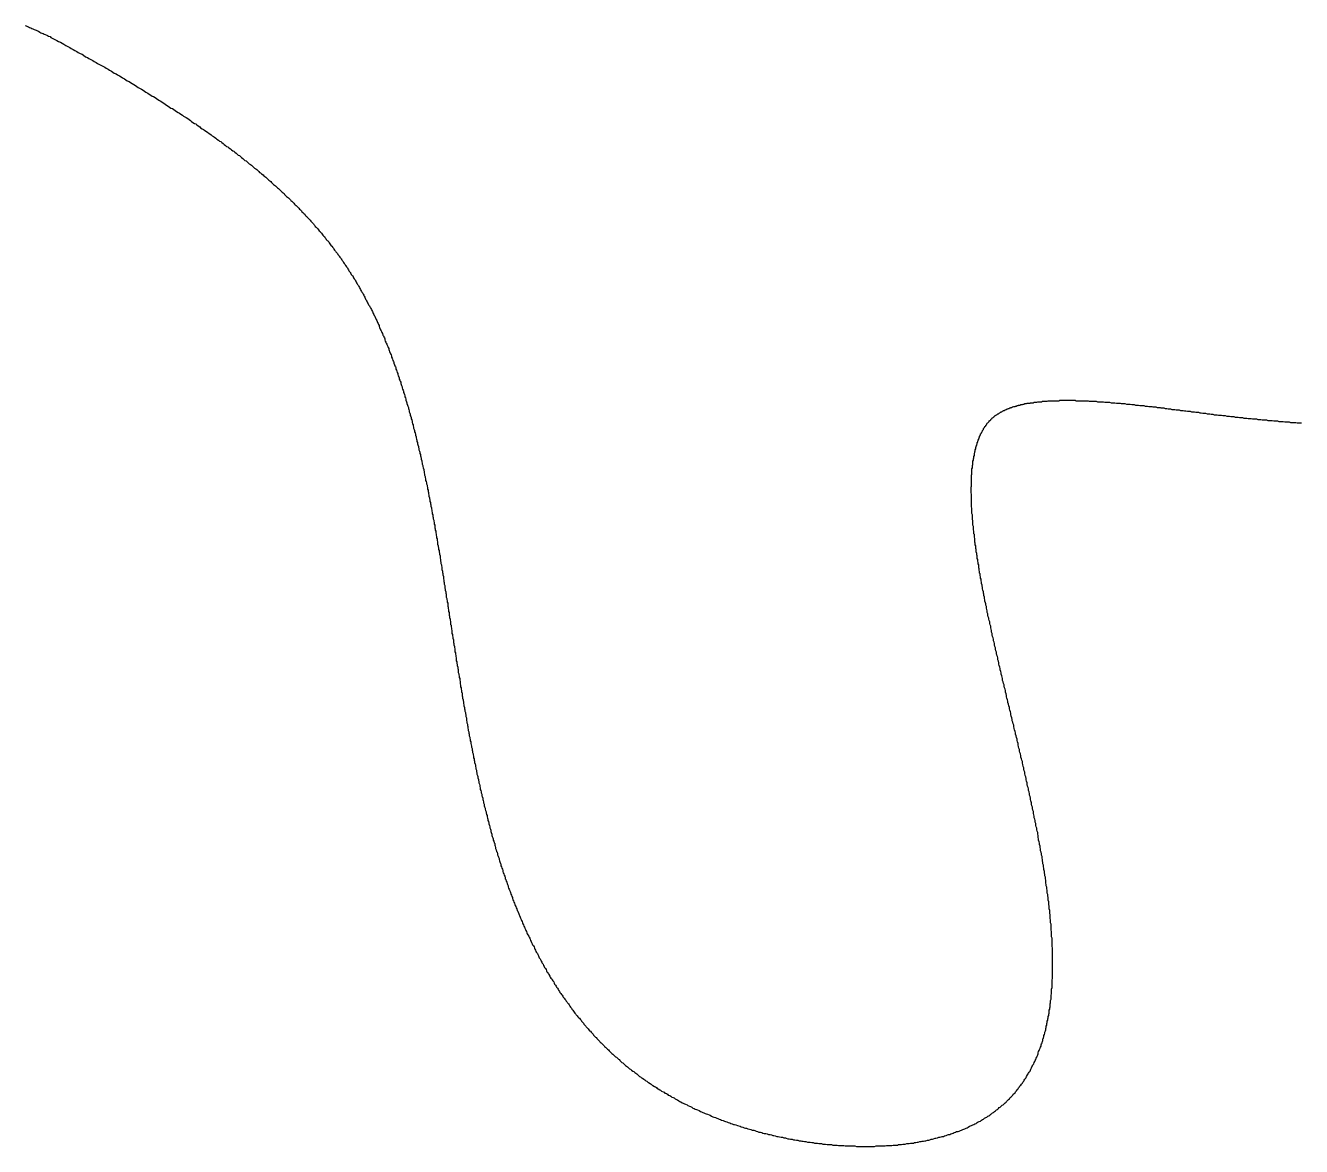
# Model space of a CAD drawing. Header units: millimetres. Extents: x 35 to 605, y 64 to 964.
# Drawn here: x 305.62 to 332.22, y 761.38 to 784.74 of the extents above; entities that cross this region are included whole.
import ezdxf

# ---------------------------------------------------------------- set-up
doc = ezdxf.new("R2010")
doc.units = ezdxf.units.MM
doc.layers.add('DRAW', color=7, linetype='Continuous')

msp = doc.modelspace()

# ---------------------------------------------------------------- linework, layer by layer
at = {"layer": 'DRAW'}
msp.add_polyline3d([(305.607, 784.738, 0), (305.627, 784.728, 0), (305.657, 784.718, 0), (305.677, 784.708, 0), (305.697, 784.698, 0), (305.727, 784.688, 0), (305.747, 784.678, 0), (305.767, 784.668, 0), (305.797, 784.658, 0), (305.817, 784.648, 0), (305.837, 784.638, 0), (305.867, 784.628, 0), (305.887, 784.618, 0), (305.917, 784.598, 0), (305.937, 784.588, 0), (305.957, 784.578, 0), (305.987, 784.568, 0), (306.007, 784.558, 0), (306.027, 784.548, 0), (306.057, 784.538, 0), (306.077, 784.528, 0), (306.097, 784.518, 0), (306.127, 784.508, 0), (306.147, 784.488, 0), (306.187, 784.468, 0), (306.227, 784.448, 0), (306.267, 784.428, 0), (306.307, 784.408, 0), (306.347, 784.388, 0), (306.377, 784.368, 0), (306.417, 784.348, 0), (306.457, 784.318, 0), (306.497, 784.298, 0), (306.537, 784.278, 0), (306.567, 784.258, 0), (306.607, 784.238, 0), (306.647, 784.218, 0), (306.687, 784.198, 0), (306.717, 784.178, 0), (306.757, 784.158, 0), (306.797, 784.138, 0), (306.827, 784.118, 0), (306.867, 784.088, 0), (306.907, 784.068, 0), (306.937, 784.048, 0), (306.977, 784.028, 0), (307.017, 784.008, 0), (307.047, 783.988, 0), (307.087, 783.968, 0), (307.117, 783.948, 0), (307.157, 783.928, 0), (307.197, 783.908, 0), (307.227, 783.888, 0), (307.267, 783.868, 0), (307.297, 783.848, 0), (307.337, 783.828, 0), (307.367, 783.808, 0), (307.407, 783.788, 0), (307.437, 783.768, 0), (307.467, 783.748, 0), (307.507, 783.728, 0), (307.537, 783.708, 0), (307.577, 783.688, 0), (307.607, 783.668, 0), (307.637, 783.648, 0), (307.677, 783.628, 0), (307.707, 783.608, 0), (307.737, 783.588, 0), (307.777, 783.568, 0), (307.807, 783.548, 0), (307.837, 783.528, 0), (307.877, 783.508, 0), (307.907, 783.488, 0), (307.937, 783.468, 0), (307.967, 783.448, 0), (308.007, 783.428, 0), (308.037, 783.408, 0), (308.067, 783.388, 0), (308.097, 783.368, 0), (308.127, 783.348, 0), (308.167, 783.328, 0), (308.197, 783.308, 0), (308.227, 783.288, 0), (308.257, 783.268, 0), (308.287, 783.258, 0), (308.317, 783.238, 0), (308.347, 783.218, 0), (308.377, 783.198, 0), (308.407, 783.178, 0), (308.437, 783.158, 0), (308.467, 783.138, 0), (308.497, 783.118, 0), (308.527, 783.098, 0), (308.557, 783.078, 0), (308.587, 783.058, 0), (308.617, 783.038, 0), (308.647, 783.018, 0), (308.677, 783.008, 0), (308.707, 782.988, 0), (308.737, 782.968, 0), (308.767, 782.948, 0), (308.797, 782.928, 0), (308.827, 782.908, 0), (308.857, 782.888, 0), (308.887, 782.868, 0), (308.907, 782.848, 0), (308.937, 782.838, 0), (308.967, 782.818, 0), (308.997, 782.798, 0), (309.027, 782.778, 0), (309.057, 782.758, 0), (309.077, 782.738, 0), (309.107, 782.718, 0), (309.137, 782.698, 0), (309.167, 782.688, 0), (309.187, 782.668, 0), (309.217, 782.648, 0), (309.247, 782.628, 0), (309.267, 782.608, 0), (309.297, 782.588, 0), (309.327, 782.568, 0), (309.347, 782.558, 0), (309.377, 782.538, 0), (309.407, 782.518, 0), (309.427, 782.498, 0), (309.457, 782.478, 0), (309.487, 782.458, 0), (309.507, 782.438, 0), (309.537, 782.428, 0), (309.557, 782.408, 0), (309.587, 782.388, 0), (309.607, 782.368, 0), (309.637, 782.348, 0), (309.657, 782.328, 0), (309.687, 782.318, 0), (309.707, 782.298, 0), (309.737, 782.278, 0), (309.757, 782.258, 0), (309.787, 782.238, 0), (309.807, 782.218, 0), (309.837, 782.208, 0), (309.857, 782.188, 0), (309.887, 782.168, 0), (309.907, 782.148, 0), (309.937, 782.128, 0), (309.957, 782.118, 0), (309.977, 782.098, 0), (310.007, 782.078, 0), (310.027, 782.058, 0), (310.047, 782.038, 0), (310.077, 782.028, 0), (310.097, 782.008, 0), (310.117, 781.988, 0), (310.147, 781.968, 0), (310.167, 781.948, 0), (310.187, 781.928, 0), (310.217, 781.918, 0), (310.237, 781.898, 0), (310.257, 781.878, 0), (310.277, 781.858, 0), (310.307, 781.838, 0), (310.327, 781.828, 0), (310.347, 781.808, 0), (310.367, 781.788, 0), (310.387, 781.768, 0), (310.417, 781.748, 0), (310.437, 781.738, 0), (310.457, 781.718, 0), (310.477, 781.698, 0), (310.497, 781.678, 0), (310.517, 781.668, 0), (310.537, 781.648, 0), (310.567, 781.628, 0), (310.587, 781.608, 0), (310.607, 781.588, 0), (310.627, 781.578, 0), (310.647, 781.558, 0), (310.667, 781.538, 0), (310.687, 781.518, 0), (310.707, 781.498, 0), (310.727, 781.488, 0), (310.747, 781.468, 0), (310.767, 781.448, 0), (310.787, 781.428, 0), (310.807, 781.408, 0), (310.827, 781.398, 0), (310.847, 781.378, 0), (310.867, 781.358, 0), (310.887, 781.338, 0), (310.907, 781.328, 0), (310.927, 781.308, 0), (310.947, 781.288, 0), (310.967, 781.268, 0), (310.987, 781.248, 0), (311.007, 781.238, 0), (311.017, 781.218, 0), (311.037, 781.198, 0), (311.057, 781.178, 0), (311.077, 781.158, 0), (311.097, 781.148, 0), (311.117, 781.128, 0), (311.137, 781.108, 0), (311.147, 781.088, 0), (311.167, 781.078, 0), (311.187, 781.058, 0), (311.207, 781.038, 0), (311.227, 781.018, 0), (311.237, 780.998, 0), (311.257, 780.988, 0), (311.277, 780.968, 0), (311.297, 780.948, 0), (311.317, 780.928, 0), (311.327, 780.908, 0), (311.347, 780.898, 0), (311.367, 780.878, 0), (311.377, 780.858, 0), (311.397, 780.838, 0), (311.417, 780.818, 0), (311.437, 780.808, 0), (311.447, 780.788, 0), (311.467, 780.768, 0), (311.487, 780.748, 0), (311.497, 780.738, 0), (311.517, 780.718, 0), (311.537, 780.698, 0), (311.547, 780.678, 0), (311.567, 780.658, 0), (311.577, 780.648, 0), (311.597, 780.628, 0), (311.617, 780.608, 0), (311.627, 780.588, 0), (311.647, 780.568, 0), (311.657, 780.548, 0), (311.677, 780.538, 0), (311.697, 780.518, 0), (311.707, 780.498, 0), (311.727, 780.478, 0), (311.737, 780.458, 0), (311.757, 780.448, 0), (311.767, 780.428, 0), (311.787, 780.408, 0), (311.797, 780.388, 0), (311.817, 780.368, 0), (311.827, 780.358, 0), (311.847, 780.338, 0), (311.857, 780.318, 0), (311.877, 780.298, 0), (311.887, 780.278, 0), (311.907, 780.258, 0), (311.917, 780.248, 0), (311.937, 780.228, 0), (311.947, 780.208, 0), (311.957, 780.188, 0), (311.977, 780.168, 0), (311.987, 780.148, 0), (312.007, 780.138, 0), (312.017, 780.118, 0), (312.037, 780.098, 0), (312.047, 780.078, 0), (312.057, 780.058, 0), (312.077, 780.038, 0), (312.087, 780.018, 0), (312.097, 780.008, 0), (312.117, 779.988, 0), (312.127, 779.968, 0), (312.147, 779.948, 0), (312.157, 779.928, 0), (312.167, 779.908, 0), (312.187, 779.888, 0), (312.197, 779.878, 0), (312.207, 779.858, 0), (312.217, 779.838, 0), (312.237, 779.818, 0), (312.247, 779.798, 0), (312.257, 779.778, 0), (312.277, 779.758, 0), (312.287, 779.738, 0), (312.297, 779.728, 0), (312.307, 779.708, 0), (312.327, 779.688, 0), (312.337, 779.668, 0), (312.347, 779.648, 0), (312.357, 779.628, 0), (312.377, 779.608, 0), (312.387, 779.588, 0), (312.397, 779.568, 0), (312.407, 779.548, 0), (312.427, 779.528, 0), (312.437, 779.518, 0), (312.447, 779.498, 0), (312.457, 779.478, 0), (312.467, 779.458, 0), (312.487, 779.438, 0), (312.497, 779.418, 0), (312.507, 779.398, 0), (312.517, 779.378, 0), (312.527, 779.358, 0), (312.537, 779.338, 0), (312.557, 779.318, 0), (312.567, 779.298, 0), (312.577, 779.278, 0), (312.587, 779.258, 0), (312.597, 779.238, 0), (312.607, 779.218, 0), (312.617, 779.198, 0), (312.627, 779.178, 0), (312.647, 779.158, 0), (312.657, 779.138, 0), (312.667, 779.118, 0), (312.677, 779.098, 0), (312.687, 779.078, 0), (312.697, 779.058, 0), (312.707, 779.038, 0), (312.717, 779.018, 0), (312.727, 778.998, 0), (312.737, 778.978, 0), (312.747, 778.958, 0), (312.757, 778.938, 0), (312.767, 778.918, 0), (312.787, 778.898, 0), (312.797, 778.878, 0), (312.807, 778.858, 0), (312.817, 778.838, 0), (312.827, 778.818, 0), (312.837, 778.798, 0), (312.847, 778.778, 0), (312.857, 778.758, 0), (312.867, 778.738, 0), (312.877, 778.718, 0), (312.887, 778.698, 0), (312.897, 778.678, 0), (312.907, 778.658, 0), (312.917, 778.628, 0), (312.927, 778.608, 0), (312.937, 778.588, 0), (312.947, 778.568, 0), (312.957, 778.548, 0), (312.967, 778.528, 0), (312.977, 778.508, 0), (312.987, 778.488, 0), (312.987, 778.468, 0), (312.997, 778.438, 0), (313.007, 778.418, 0), (313.017, 778.398, 0), (313.027, 778.378, 0), (313.037, 778.358, 0), (313.047, 778.338, 0), (313.057, 778.318, 0), (313.067, 778.288, 0), (313.077, 778.268, 0), (313.087, 778.248, 0), (313.097, 778.228, 0), (313.107, 778.208, 0), (313.107, 778.188, 0), (313.117, 778.158, 0), (313.127, 778.138, 0), (313.137, 778.118, 0), (313.147, 778.098, 0), (313.157, 778.078, 0), (313.167, 778.048, 0), (313.177, 778.028, 0), (313.187, 778.008, 0), (313.187, 777.988, 0), (313.197, 777.968, 0), (313.207, 777.938, 0), (313.217, 777.918, 0), (313.227, 777.898, 0), (313.237, 777.878, 0), (313.247, 777.848, 0), (313.247, 777.828, 0), (313.257, 777.808, 0), (313.267, 777.788, 0), (313.277, 777.758, 0), (313.287, 777.738, 0), (313.297, 777.718, 0), (313.297, 777.698, 0), (313.307, 777.668, 0), (313.317, 777.648, 0), (313.327, 777.628, 0), (313.337, 777.608, 0), (313.337, 777.578, 0), (313.347, 777.558, 0), (313.357, 777.538, 0), (313.367, 777.508, 0), (313.377, 777.488, 0), (313.377, 777.468, 0), (313.387, 777.438, 0), (313.397, 777.418, 0), (313.407, 777.398, 0), (313.407, 777.368, 0), (313.417, 777.348, 0), (313.427, 777.328, 0), (313.437, 777.308, 0), (313.437, 777.278, 0), (313.447, 777.258, 0), (313.457, 777.238, 0), (313.467, 777.208, 0), (313.467, 777.188, 0), (313.477, 777.158, 0), (313.487, 777.138, 0), (313.497, 777.118, 0), (313.497, 777.088, 0), (313.507, 777.068, 0), (313.517, 777.048, 0), (313.527, 777.018, 0), (313.527, 776.998, 0), (313.537, 776.978, 0), (313.547, 776.948, 0), (313.547, 776.928, 0), (313.557, 776.898, 0), (313.567, 776.878, 0), (313.567, 776.858, 0), (313.577, 776.828, 0), (313.587, 776.808, 0), (313.597, 776.778, 0), (313.597, 776.758, 0), (313.607, 776.738, 0), (313.617, 776.708, 0), (313.617, 776.688, 0), (313.627, 776.658, 0), (313.637, 776.638, 0), (313.637, 776.608, 0), (313.647, 776.588, 0), (313.657, 776.568, 0), (313.657, 776.538, 0), (313.667, 776.518, 0), (313.677, 776.488, 0), (313.677, 776.468, 0), (313.687, 776.438, 0), (313.697, 776.418, 0), (313.697, 776.398, 0), (313.707, 776.368, 0), (313.707, 776.348, 0), (313.717, 776.318, 0), (313.727, 776.298, 0), (313.727, 776.268, 0), (313.737, 776.248, 0), (313.747, 776.218, 0), (313.747, 776.198, 0), (313.757, 776.168, 0), (313.757, 776.148, 0), (313.767, 776.118, 0), (313.777, 776.098, 0), (313.777, 776.068, 0), (313.787, 776.048, 0), (313.787, 776.018, 0), (313.797, 775.998, 0), (313.807, 775.968, 0), (313.807, 775.948, 0), (313.817, 775.918, 0), (313.817, 775.898, 0), (313.827, 775.868, 0), (313.837, 775.848, 0), (313.837, 775.818, 0), (313.847, 775.798, 0), (313.847, 775.768, 0), (313.857, 775.748, 0), (313.867, 775.718, 0), (313.867, 775.698, 0), (313.877, 775.668, 0), (313.877, 775.648, 0), (313.887, 775.618, 0), (313.887, 775.598, 0), (313.897, 775.568, 0), (313.897, 775.548, 0), (313.907, 775.518, 0), (313.917, 775.488, 0), (313.917, 775.468, 0), (313.927, 775.438, 0), (313.927, 775.418, 0), (313.937, 775.388, 0), (313.937, 775.368, 0), (313.947, 775.338, 0), (313.947, 775.318, 0), (313.957, 775.288, 0), (313.957, 775.258, 0), (313.967, 775.238, 0), (313.977, 775.208, 0), (313.977, 775.188, 0), (313.987, 775.158, 0), (313.987, 775.138, 0), (313.997, 775.108, 0), (313.997, 775.078, 0), (314.007, 775.058, 0), (314.007, 775.028, 0), (314.017, 775.008, 0), (314.017, 774.978, 0), (314.027, 774.948, 0), (314.027, 774.928, 0), (314.037, 774.898, 0), (314.037, 774.878, 0), (314.047, 774.848, 0), (314.047, 774.818, 0), (314.057, 774.798, 0), (314.057, 774.768, 0), (314.067, 774.748, 0), (314.067, 774.718, 0), (314.077, 774.688, 0), (314.077, 774.668, 0), (314.087, 774.638, 0), (314.087, 774.618, 0), (314.097, 774.588, 0), (314.097, 774.558, 0), (314.107, 774.538, 0), (314.107, 774.508, 0), (314.117, 774.488, 0), (314.117, 774.458, 0), (314.127, 774.428, 0), (314.127, 774.408, 0), (314.137, 774.378, 0), (314.137, 774.348, 0), (314.147, 774.328, 0), (314.147, 774.298, 0), (314.147, 774.268, 0), (314.157, 774.248, 0), (314.157, 774.218, 0), (314.167, 774.198, 0), (314.167, 774.168, 0), (314.177, 774.138, 0), (314.177, 774.118, 0), (314.187, 774.088, 0), (314.187, 774.058, 0), (314.197, 774.038, 0), (314.197, 774.008, 0), (314.207, 773.978, 0), (314.207, 773.958, 0), (314.207, 773.928, 0), (314.217, 773.898, 0), (314.217, 773.878, 0), (314.227, 773.848, 0), (314.227, 773.818, 0), (314.237, 773.798, 0), (314.237, 773.768, 0), (314.247, 773.738, 0), (314.247, 773.718, 0), (314.257, 773.688, 0), (314.257, 773.658, 0), (314.257, 773.638, 0), (314.267, 773.608, 0), (314.267, 773.578, 0), (314.277, 773.558, 0), (314.277, 773.528, 0), (314.287, 773.498, 0), (314.287, 773.478, 0), (314.297, 773.448, 0), (314.297, 773.418, 0), (314.297, 773.398, 0), (314.307, 773.368, 0), (314.307, 773.338, 0), (314.317, 773.318, 0), (314.317, 773.288, 0), (314.327, 773.258, 0), (314.327, 773.238, 0), (314.327, 773.208, 0), (314.337, 773.178, 0), (314.337, 773.148, 0), (314.347, 773.128, 0), (314.347, 773.098, 0), (314.357, 773.068, 0), (314.357, 773.048, 0), (314.357, 773.018, 0), (314.367, 772.988, 0), (314.367, 772.968, 0), (314.377, 772.938, 0), (314.377, 772.908, 0), (314.387, 772.888, 0), (314.387, 772.858, 0), (314.387, 772.828, 0), (314.397, 772.798, 0), (314.397, 772.778, 0), (314.407, 772.748, 0), (314.407, 772.718, 0), (314.417, 772.698, 0), (314.417, 772.668, 0), (314.417, 772.638, 0), (314.427, 772.618, 0), (314.427, 772.588, 0), (314.437, 772.558, 0), (314.437, 772.528, 0), (314.447, 772.508, 0), (314.447, 772.478, 0), (314.447, 772.448, 0), (314.457, 772.428, 0), (314.457, 772.398, 0), (314.467, 772.368, 0), (314.467, 772.348, 0), (314.477, 772.318, 0), (314.477, 772.288, 0), (314.477, 772.258, 0), (314.487, 772.238, 0), (314.487, 772.208, 0), (314.497, 772.178, 0), (314.497, 772.158, 0), (314.507, 772.128, 0), (314.507, 772.098, 0), (314.507, 772.068, 0), (314.517, 772.048, 0), (314.517, 772.018, 0), (314.527, 771.988, 0), (314.527, 771.968, 0), (314.537, 771.938, 0), (314.537, 771.908, 0), (314.537, 771.878, 0), (314.547, 771.858, 0), (314.547, 771.828, 0), (314.557, 771.798, 0), (314.557, 771.778, 0), (314.567, 771.748, 0), (314.567, 771.718, 0), (314.567, 771.688, 0), (314.577, 771.668, 0), (314.577, 771.638, 0), (314.587, 771.608, 0), (314.587, 771.588, 0), (314.597, 771.558, 0), (314.597, 771.528, 0), (314.597, 771.498, 0), (314.607, 771.478, 0), (314.607, 771.448, 0), (314.617, 771.418, 0), (314.617, 771.398, 0), (314.627, 771.368, 0), (314.627, 771.338, 0), (314.637, 771.318, 0), (314.637, 771.288, 0), (314.637, 771.258, 0), (314.647, 771.228, 0), (314.647, 771.208, 0), (314.657, 771.178, 0), (314.657, 771.148, 0), (314.667, 771.128, 0), (314.667, 771.098, 0), (314.677, 771.068, 0), (314.677, 771.038, 0), (314.677, 771.018, 0), (314.687, 770.988, 0), (314.687, 770.958, 0), (314.697, 770.938, 0), (314.697, 770.908, 0), (314.707, 770.878, 0), (314.707, 770.848, 0), (314.717, 770.828, 0), (314.717, 770.798, 0), (314.717, 770.768, 0), (314.727, 770.748, 0), (314.727, 770.718, 0), (314.737, 770.688, 0), (314.737, 770.668, 0), (314.747, 770.638, 0), (314.747, 770.608, 0), (314.757, 770.578, 0), (314.757, 770.558, 0), (314.767, 770.528, 0), (314.767, 770.498, 0), (314.777, 770.478, 0), (314.777, 770.448, 0), (314.787, 770.418, 0), (314.787, 770.398, 0), (314.797, 770.368, 0), (314.797, 770.338, 0), (314.807, 770.308, 0), (314.807, 770.288, 0), (314.807, 770.258, 0), (314.817, 770.228, 0), (314.817, 770.208, 0), (314.827, 770.178, 0), (314.827, 770.148, 0), (314.837, 770.128, 0), (314.837, 770.098, 0), (314.847, 770.068, 0), (314.847, 770.048, 0), (314.857, 770.018, 0), (314.857, 769.988, 0), (314.867, 769.968, 0), (314.867, 769.938, 0), (314.877, 769.908, 0), (314.877, 769.888, 0), (314.887, 769.858, 0), (314.887, 769.828, 0), (314.897, 769.808, 0), (314.897, 769.778, 0), (314.907, 769.748, 0), (314.917, 769.718, 0), (314.917, 769.698, 0), (314.927, 769.668, 0), (314.927, 769.638, 0), (314.937, 769.618, 0), (314.937, 769.588, 0), (314.947, 769.558, 0), (314.947, 769.538, 0), (314.957, 769.508, 0), (314.957, 769.478, 0), (314.967, 769.458, 0), (314.967, 769.428, 0), (314.977, 769.408, 0), (314.977, 769.378, 0), (314.987, 769.348, 0), (314.997, 769.328, 0), (314.997, 769.298, 0), (315.007, 769.268, 0), (315.007, 769.248, 0), (315.017, 769.218, 0), (315.017, 769.188, 0), (315.027, 769.168, 0), (315.027, 769.138, 0), (315.037, 769.108, 0), (315.047, 769.088, 0), (315.047, 769.058, 0), (315.057, 769.028, 0), (315.057, 769.008, 0), (315.067, 768.978, 0), (315.067, 768.958, 0), (315.077, 768.928, 0), (315.087, 768.898, 0), (315.087, 768.878, 0), (315.097, 768.848, 0), (315.097, 768.818, 0), (315.107, 768.798, 0), (315.117, 768.768, 0), (315.117, 768.748, 0), (315.127, 768.718, 0), (315.127, 768.688, 0), (315.137, 768.668, 0), (315.147, 768.638, 0), (315.147, 768.608, 0), (315.157, 768.588, 0), (315.167, 768.558, 0), (315.167, 768.538, 0), (315.177, 768.508, 0), (315.177, 768.478, 0), (315.187, 768.458, 0), (315.197, 768.428, 0), (315.197, 768.408, 0), (315.207, 768.378, 0), (315.217, 768.348, 0), (315.217, 768.328, 0), (315.227, 768.298, 0), (315.237, 768.278, 0), (315.237, 768.248, 0), (315.247, 768.218, 0), (315.257, 768.198, 0), (315.257, 768.168, 0), (315.267, 768.148, 0), (315.277, 768.118, 0), (315.277, 768.098, 0), (315.287, 768.068, 0), (315.297, 768.038, 0), (315.297, 768.018, 0), (315.307, 767.988, 0), (315.317, 767.968, 0), (315.317, 767.938, 0), (315.327, 767.918, 0), (315.337, 767.888, 0), (315.337, 767.858, 0), (315.347, 767.838, 0), (315.357, 767.808, 0), (315.367, 767.788, 0), (315.367, 767.758, 0), (315.377, 767.738, 0), (315.387, 767.708, 0), (315.397, 767.688, 0), (315.397, 767.658, 0), (315.407, 767.638, 0), (315.417, 767.608, 0), (315.417, 767.588, 0), (315.427, 767.558, 0), (315.437, 767.528, 0), (315.447, 767.508, 0), (315.457, 767.478, 0), (315.457, 767.458, 0), (315.467, 767.428, 0), (315.477, 767.408, 0), (315.487, 767.378, 0), (315.487, 767.358, 0), (315.497, 767.328, 0), (315.507, 767.308, 0), (315.517, 767.278, 0), (315.527, 767.258, 0), (315.527, 767.228, 0), (315.537, 767.208, 0), (315.547, 767.178, 0), (315.557, 767.158, 0), (315.567, 767.128, 0), (315.567, 767.108, 0), (315.577, 767.078, 0), (315.587, 767.058, 0), (315.597, 767.028, 0), (315.607, 767.008, 0), (315.617, 766.988, 0), (315.617, 766.958, 0), (315.627, 766.938, 0), (315.637, 766.908, 0), (315.647, 766.888, 0), (315.657, 766.858, 0), (315.667, 766.838, 0), (315.677, 766.808, 0), (315.677, 766.788, 0), (315.687, 766.758, 0), (315.697, 766.738, 0), (315.707, 766.718, 0), (315.717, 766.688, 0), (315.727, 766.668, 0), (315.737, 766.638, 0), (315.747, 766.618, 0), (315.757, 766.588, 0), (315.767, 766.568, 0), (315.767, 766.548, 0), (315.777, 766.518, 0), (315.787, 766.498, 0), (315.797, 766.468, 0), (315.807, 766.448, 0), (315.817, 766.418, 0), (315.827, 766.398, 0), (315.837, 766.378, 0), (315.847, 766.348, 0), (315.857, 766.328, 0), (315.867, 766.298, 0), (315.877, 766.278, 0), (315.887, 766.258, 0), (315.897, 766.228, 0), (315.907, 766.208, 0), (315.917, 766.188, 0), (315.927, 766.158, 0), (315.937, 766.138, 0), (315.947, 766.108, 0), (315.957, 766.088, 0), (315.967, 766.068, 0), (315.977, 766.038, 0), (315.987, 766.018, 0), (315.997, 765.998, 0), (316.007, 765.968, 0), (316.017, 765.948, 0), (316.027, 765.928, 0), (316.037, 765.898, 0), (316.047, 765.878, 0), (316.057, 765.858, 0), (316.067, 765.828, 0), (316.077, 765.808, 0), (316.087, 765.788, 0), (316.107, 765.758, 0), (316.117, 765.738, 0), (316.127, 765.718, 0), (316.137, 765.698, 0), (316.147, 765.668, 0), (316.157, 765.648, 0), (316.167, 765.628, 0), (316.177, 765.598, 0), (316.187, 765.578, 0), (316.207, 765.558, 0), (316.217, 765.538, 0), (316.227, 765.508, 0), (316.237, 765.488, 0), (316.247, 765.468, 0), (316.257, 765.438, 0), (316.267, 765.418, 0), (316.287, 765.398, 0), (316.297, 765.378, 0), (316.307, 765.348, 0), (316.317, 765.328, 0), (316.327, 765.308, 0), (316.347, 765.288, 0), (316.357, 765.258, 0), (316.367, 765.238, 0), (316.377, 765.218, 0), (316.387, 765.198, 0), (316.407, 765.178, 0), (316.417, 765.148, 0), (316.427, 765.128, 0), (316.437, 765.108, 0), (316.457, 765.088, 0), (316.467, 765.068, 0), (316.477, 765.038, 0), (316.487, 765.018, 0), (316.507, 764.998, 0), (316.517, 764.978, 0), (316.527, 764.958, 0), (316.547, 764.928, 0), (316.557, 764.908, 0), (316.567, 764.888, 0), (316.587, 764.868, 0), (316.597, 764.848, 0), (316.607, 764.828, 0), (316.627, 764.808, 0), (316.637, 764.778, 0), (316.647, 764.758, 0), (316.667, 764.738, 0), (316.677, 764.718, 0), (316.687, 764.698, 0), (316.707, 764.678, 0), (316.717, 764.658, 0), (316.727, 764.638, 0), (316.747, 764.608, 0), (316.757, 764.588, 0), (316.777, 764.568, 0), (316.787, 764.548, 0), (316.807, 764.528, 0), (316.817, 764.508, 0), (316.827, 764.488, 0), (316.847, 764.468, 0), (316.857, 764.448, 0), (316.877, 764.428, 0), (316.887, 764.408, 0), (316.907, 764.388, 0), (316.917, 764.368, 0), (316.937, 764.348, 0), (316.947, 764.328, 0), (316.967, 764.298, 0), (316.977, 764.278, 0), (316.997, 764.258, 0), (317.007, 764.238, 0), (317.027, 764.218, 0), (317.037, 764.198, 0), (317.057, 764.178, 0), (317.067, 764.158, 0), (317.087, 764.138, 0), (317.097, 764.118, 0), (317.117, 764.098, 0), (317.127, 764.078, 0), (317.147, 764.068, 0), (317.167, 764.048, 0), (317.177, 764.028, 0), (317.197, 764.008, 0), (317.207, 763.988, 0), (317.227, 763.968, 0), (317.247, 763.948, 0), (317.257, 763.928, 0), (317.277, 763.908, 0), (317.297, 763.888, 0), (317.307, 763.868, 0), (317.327, 763.848, 0), (317.347, 763.828, 0), (317.357, 763.808, 0), (317.377, 763.788, 0), (317.397, 763.778, 0), (317.407, 763.758, 0), (317.427, 763.738, 0), (317.447, 763.718, 0), (317.457, 763.698, 0), (317.477, 763.678, 0), (317.497, 763.658, 0), (317.517, 763.648, 0), (317.527, 763.628, 0), (317.547, 763.608, 0), (317.567, 763.588, 0), (317.587, 763.568, 0), (317.597, 763.548, 0), (317.617, 763.538, 0), (317.637, 763.518, 0), (317.657, 763.498, 0), (317.677, 763.478, 0), (317.687, 763.458, 0), (317.707, 763.448, 0), (317.727, 763.428, 0), (317.747, 763.408, 0), (317.767, 763.388, 0), (317.787, 763.368, 0), (317.797, 763.358, 0), (317.817, 763.338, 0), (317.837, 763.318, 0), (317.857, 763.298, 0), (317.877, 763.288, 0), (317.897, 763.268, 0), (317.917, 763.248, 0), (317.937, 763.238, 0), (317.957, 763.218, 0), (317.977, 763.198, 0), (317.997, 763.188, 0), (318.007, 763.168, 0), (318.027, 763.148, 0), (318.047, 763.128, 0), (318.067, 763.118, 0), (318.087, 763.098, 0), (318.107, 763.078, 0), (318.127, 763.068, 0), (318.147, 763.048, 0), (318.167, 763.038, 0), (318.187, 763.018, 0), (318.207, 762.998, 0), (318.227, 762.988, 0), (318.247, 762.968, 0), (318.277, 762.948, 0), (318.297, 762.938, 0), (318.317, 762.918, 0), (318.337, 762.908, 0), (318.357, 762.888, 0), (318.377, 762.878, 0), (318.397, 762.858, 0), (318.417, 762.838, 0), (318.437, 762.828, 0), (318.457, 762.808, 0), (318.477, 762.798, 0), (318.507, 762.778, 0), (318.527, 762.768, 0), (318.547, 762.748, 0), (318.567, 762.738, 0), (318.587, 762.718, 0), (318.607, 762.708, 0), (318.637, 762.688, 0), (318.657, 762.678, 0), (318.677, 762.658, 0), (318.697, 762.648, 0), (318.727, 762.628, 0), (318.747, 762.618, 0), (318.767, 762.608, 0), (318.787, 762.588, 0), (318.807, 762.578, 0), (318.837, 762.558, 0), (318.857, 762.548, 0), (318.877, 762.528, 0), (318.907, 762.518, 0), (318.927, 762.508, 0), (318.947, 762.488, 0), (318.977, 762.478, 0), (318.997, 762.468, 0), (319.017, 762.448, 0), (319.047, 762.438, 0), (319.067, 762.428, 0), (319.087, 762.408, 0), (319.117, 762.398, 0), (319.137, 762.388, 0), (319.157, 762.368, 0), (319.187, 762.358, 0), (319.207, 762.348, 0), (319.237, 762.328, 0), (319.257, 762.318, 0), (319.277, 762.308, 0), (319.307, 762.288, 0), (319.327, 762.278, 0), (319.357, 762.268, 0), (319.377, 762.258, 0), (319.407, 762.248, 0), (319.427, 762.228, 0), (319.457, 762.218, 0), (319.477, 762.208, 0), (319.507, 762.198, 0), (319.527, 762.178, 0), (319.557, 762.168, 0), (319.577, 762.158, 0), (319.607, 762.148, 0), (319.627, 762.138, 0), (319.657, 762.128, 0), (319.687, 762.108, 0), (319.707, 762.098, 0), (319.737, 762.088, 0), (319.757, 762.078, 0), (319.787, 762.068, 0), (319.807, 762.058, 0), (319.837, 762.048, 0), (319.867, 762.038, 0), (319.887, 762.028, 0), (319.917, 762.008, 0), (319.947, 761.998, 0), (319.967, 761.988, 0), (319.997, 761.978, 0), (320.027, 761.968, 0), (320.047, 761.958, 0), (320.077, 761.948, 0), (320.107, 761.938, 0), (320.127, 761.928, 0), (320.157, 761.918, 0), (320.187, 761.908, 0), (320.207, 761.898, 0), (320.237, 761.888, 0), (320.267, 761.878, 0), (320.297, 761.868, 0), (320.317, 761.858, 0), (320.347, 761.848, 0), (320.377, 761.838, 0), (320.397, 761.838, 0), (320.427, 761.828, 0), (320.457, 761.818, 0), (320.487, 761.808, 0), (320.517, 761.798, 0), (320.537, 761.788, 0), (320.567, 761.778, 0), (320.597, 761.768, 0), (320.627, 761.758, 0), (320.647, 761.758, 0), (320.677, 761.748, 0), (320.707, 761.738, 0), (320.737, 761.728, 0), (320.767, 761.718, 0), (320.797, 761.718, 0), (320.817, 761.708, 0), (320.847, 761.698, 0), (320.877, 761.688, 0), (320.907, 761.678, 0), (320.937, 761.678, 0), (320.967, 761.668, 0), (320.987, 761.658, 0), (321.017, 761.648, 0), (321.047, 761.648, 0), (321.077, 761.638, 0), (321.107, 761.628, 0), (321.137, 761.628, 0), (321.167, 761.618, 0), (321.197, 761.608, 0), (321.217, 761.608, 0), (321.247, 761.598, 0), (321.277, 761.588, 0), (321.307, 761.588, 0), (321.337, 761.578, 0), (321.367, 761.568, 0), (321.397, 761.568, 0), (321.427, 761.558, 0), (321.457, 761.558, 0), (321.477, 761.548, 0), (321.507, 761.538, 0), (321.537, 761.538, 0), (321.567, 761.528, 0), (321.597, 761.528, 0), (321.627, 761.518, 0), (321.657, 761.518, 0), (321.687, 761.508, 0), (321.717, 761.508, 0), (321.747, 761.498, 0), (321.777, 761.498, 0), (321.797, 761.488, 0), (321.827, 761.488, 0), (321.857, 761.478, 0), (321.887, 761.478, 0), (321.917, 761.468, 0), (321.947, 761.468, 0), (321.977, 761.468, 0), (322.007, 761.458, 0), (322.037, 761.458, 0), (322.067, 761.448, 0), (322.097, 761.448, 0), (322.127, 761.448, 0), (322.157, 761.438, 0), (322.177, 761.438, 0), (322.207, 761.438, 0), (322.237, 761.428, 0), (322.267, 761.428, 0), (322.297, 761.428, 0), (322.327, 761.418, 0), (322.357, 761.418, 0), (322.387, 761.418, 0), (322.417, 761.418, 0), (322.447, 761.408, 0), (322.477, 761.408, 0), (322.507, 761.408, 0), (322.537, 761.408, 0), (322.567, 761.398, 0), (322.587, 761.398, 0), (322.617, 761.398, 0), (322.647, 761.398, 0), (322.677, 761.398, 0), (322.707, 761.388, 0), (322.737, 761.388, 0), (322.767, 761.388, 0), (322.797, 761.388, 0), (322.827, 761.388, 0), (322.857, 761.388, 0), (322.887, 761.388, 0), (322.907, 761.388, 0), (322.937, 761.378, 0), (322.967, 761.378, 0), (322.997, 761.378, 0), (323.027, 761.378, 0), (323.057, 761.378, 0), (323.087, 761.378, 0), (323.117, 761.378, 0), (323.137, 761.378, 0), (323.167, 761.378, 0), (323.197, 761.378, 0), (323.227, 761.378, 0), (323.257, 761.378, 0), (323.287, 761.378, 0), (323.317, 761.378, 0), (323.347, 761.388, 0), (323.367, 761.388, 0), (323.397, 761.388, 0), (323.427, 761.388, 0), (323.457, 761.388, 0), (323.487, 761.388, 0), (323.517, 761.388, 0), (323.537, 761.388, 0), (323.567, 761.398, 0), (323.597, 761.398, 0), (323.627, 761.398, 0), (323.657, 761.398, 0), (323.677, 761.398, 0), (323.707, 761.408, 0), (323.737, 761.408, 0), (323.767, 761.408, 0), (323.797, 761.408, 0), (323.817, 761.418, 0), (323.847, 761.418, 0), (323.877, 761.418, 0), (323.907, 761.428, 0), (323.927, 761.428, 0), (323.957, 761.428, 0), (323.987, 761.438, 0), (324.017, 761.438, 0), (324.037, 761.438, 0), (324.067, 761.448, 0), (324.097, 761.448, 0), (324.127, 761.448, 0), (324.147, 761.458, 0), (324.177, 761.458, 0), (324.207, 761.468, 0), (324.227, 761.468, 0), (324.257, 761.478, 0), (324.287, 761.478, 0), (324.307, 761.488, 0), (324.337, 761.488, 0), (324.367, 761.498, 0), (324.387, 761.498, 0), (324.417, 761.508, 0), (324.447, 761.508, 0), (324.467, 761.518, 0), (324.497, 761.528, 0), (324.527, 761.528, 0), (324.547, 761.538, 0), (324.577, 761.548, 0), (324.597, 761.548, 0), (324.627, 761.558, 0), (324.657, 761.568, 0), (324.677, 761.568, 0), (324.707, 761.578, 0), (324.727, 761.588, 0), (324.757, 761.588, 0), (324.777, 761.598, 0), (324.807, 761.608, 0), (324.837, 761.618, 0), (324.857, 761.628, 0), (324.887, 761.628, 0), (324.907, 761.638, 0), (324.937, 761.648, 0), (324.957, 761.658, 0), (324.977, 761.668, 0), (325.007, 761.678, 0), (325.027, 761.688, 0), (325.057, 761.688, 0), (325.077, 761.698, 0), (325.107, 761.708, 0), (325.127, 761.718, 0), (325.157, 761.728, 0), (325.177, 761.738, 0), (325.197, 761.748, 0), (325.227, 761.758, 0), (325.247, 761.768, 0), (325.267, 761.778, 0), (325.297, 761.798, 0), (325.317, 761.808, 0), (325.337, 761.818, 0), (325.367, 761.828, 0), (325.387, 761.838, 0), (325.407, 761.848, 0), (325.437, 761.858, 0), (325.457, 761.878, 0), (325.477, 761.888, 0), (325.497, 761.898, 0), (325.527, 761.908, 0), (325.547, 761.928, 0), (325.567, 761.938, 0), (325.587, 761.948, 0), (325.607, 761.968, 0), (325.637, 761.978, 0), (325.657, 761.988, 0), (325.677, 762.008, 0), (325.697, 762.018, 0), (325.717, 762.028, 0), (325.737, 762.048, 0), (325.757, 762.058, 0), (325.777, 762.078, 0), (325.797, 762.088, 0), (325.817, 762.108, 0), (325.837, 762.118, 0), (325.857, 762.138, 0), (325.877, 762.148, 0), (325.897, 762.168, 0), (325.917, 762.188, 0), (325.937, 762.198, 0), (325.957, 762.218, 0), (325.977, 762.238, 0), (325.997, 762.248, 0), (326.017, 762.268, 0), (326.037, 762.288, 0), (326.057, 762.298, 0), (326.067, 762.318, 0), (326.087, 762.338, 0), (326.107, 762.358, 0), (326.127, 762.368, 0), (326.137, 762.388, 0), (326.157, 762.408, 0), (326.177, 762.428, 0), (326.197, 762.448, 0), (326.207, 762.468, 0), (326.227, 762.478, 0), (326.247, 762.498, 0), (326.257, 762.518, 0), (326.277, 762.538, 0), (326.287, 762.558, 0), (326.307, 762.578, 0), (326.317, 762.598, 0), (326.337, 762.618, 0), (326.347, 762.638, 0), (326.367, 762.658, 0), (326.377, 762.678, 0), (326.397, 762.698, 0), (326.407, 762.718, 0), (326.427, 762.738, 0), (326.437, 762.758, 0), (326.447, 762.778, 0), (326.467, 762.798, 0), (326.477, 762.818, 0), (326.487, 762.838, 0), (326.507, 762.868, 0), (326.517, 762.888, 0), (326.527, 762.908, 0), (326.537, 762.928, 0), (326.557, 762.948, 0), (326.567, 762.968, 0), (326.577, 762.988, 0), (326.587, 763.018, 0), (326.597, 763.038, 0), (326.607, 763.058, 0), (326.617, 763.078, 0), (326.637, 763.098, 0), (326.647, 763.128, 0), (326.657, 763.148, 0), (326.667, 763.168, 0), (326.677, 763.188, 0), (326.687, 763.218, 0), (326.697, 763.238, 0), (326.707, 763.258, 0), (326.717, 763.288, 0), (326.727, 763.308, 0), (326.727, 763.328, 0), (326.737, 763.358, 0), (326.747, 763.378, 0), (326.757, 763.398, 0), (326.767, 763.428, 0), (326.777, 763.448, 0), (326.787, 763.468, 0), (326.787, 763.498, 0), (326.797, 763.518, 0), (326.807, 763.538, 0), (326.817, 763.568, 0), (326.827, 763.588, 0), (326.827, 763.618, 0), (326.837, 763.638, 0), (326.847, 763.668, 0), (326.847, 763.688, 0), (326.857, 763.708, 0), (326.867, 763.738, 0), (326.867, 763.758, 0), (326.877, 763.788, 0), (326.887, 763.808, 0), (326.887, 763.838, 0), (326.897, 763.858, 0), (326.897, 763.888, 0), (326.907, 763.908, 0), (326.907, 763.938, 0), (326.917, 763.958, 0), (326.917, 763.988, 0), (326.927, 764.008, 0), (326.927, 764.038, 0), (326.937, 764.058, 0), (326.937, 764.088, 0), (326.947, 764.108, 0), (326.947, 764.138, 0), (326.957, 764.158, 0), (326.957, 764.188, 0), (326.957, 764.218, 0), (326.967, 764.238, 0), (326.967, 764.268, 0), (326.977, 764.288, 0), (326.977, 764.318, 0), (326.977, 764.348, 0), (326.987, 764.368, 0), (326.987, 764.398, 0), (326.987, 764.418, 0), (326.997, 764.448, 0), (326.997, 764.478, 0), (326.997, 764.498, 0), (326.997, 764.528, 0), (327.007, 764.558, 0), (327.007, 764.578, 0), (327.007, 764.608, 0), (327.007, 764.638, 0), (327.007, 764.658, 0), (327.017, 764.688, 0), (327.017, 764.718, 0), (327.017, 764.738, 0), (327.017, 764.768, 0), (327.017, 764.798, 0), (327.017, 764.818, 0), (327.017, 764.848, 0), (327.027, 764.878, 0), (327.027, 764.908, 0), (327.027, 764.928, 0), (327.027, 764.958, 0), (327.027, 764.988, 0), (327.027, 765.018, 0), (327.027, 765.038, 0), (327.027, 765.068, 0), (327.027, 765.098, 0), (327.027, 765.128, 0), (327.027, 765.148, 0), (327.027, 765.178, 0), (327.027, 765.208, 0), (327.027, 765.238, 0), (327.027, 765.268, 0), (327.027, 765.288, 0), (327.027, 765.318, 0), (327.027, 765.348, 0), (327.027, 765.378, 0), (327.027, 765.408, 0), (327.027, 765.428, 0), (327.027, 765.458, 0), (327.027, 765.488, 0), (327.027, 765.518, 0), (327.017, 765.548, 0), (327.017, 765.578, 0), (327.017, 765.598, 0), (327.017, 765.628, 0), (327.017, 765.658, 0), (327.017, 765.688, 0), (327.017, 765.718, 0), (327.007, 765.748, 0), (327.007, 765.778, 0), (327.007, 765.808, 0), (327.007, 765.828, 0), (327.007, 765.858, 0), (326.997, 765.888, 0), (326.997, 765.918, 0), (326.997, 765.948, 0), (326.997, 765.978, 0), (326.997, 766.008, 0), (326.987, 766.038, 0), (326.987, 766.068, 0), (326.987, 766.098, 0), (326.977, 766.128, 0), (326.977, 766.158, 0), (326.977, 766.178, 0), (326.977, 766.208, 0), (326.967, 766.238, 0), (326.967, 766.268, 0), (326.967, 766.298, 0), (326.957, 766.328, 0), (326.957, 766.358, 0), (326.957, 766.388, 0), (326.947, 766.418, 0), (326.947, 766.448, 0), (326.947, 766.478, 0), (326.937, 766.508, 0), (326.937, 766.538, 0), (326.937, 766.568, 0), (326.927, 766.598, 0), (326.927, 766.628, 0), (326.917, 766.658, 0), (326.917, 766.688, 0), (326.917, 766.718, 0), (326.907, 766.748, 0), (326.907, 766.778, 0), (326.897, 766.808, 0), (326.897, 766.838, 0), (326.887, 766.868, 0), (326.887, 766.898, 0), (326.887, 766.928, 0), (326.877, 766.958, 0), (326.877, 766.988, 0), (326.867, 767.018, 0), (326.867, 767.048, 0), (326.857, 767.078, 0), (326.857, 767.108, 0), (326.847, 767.148, 0), (326.847, 767.178, 0), (326.837, 767.208, 0), (326.837, 767.238, 0), (326.827, 767.268, 0), (326.827, 767.298, 0), (326.817, 767.328, 0), (326.817, 767.358, 0), (326.807, 767.388, 0), (326.807, 767.418, 0), (326.797, 767.448, 0), (326.797, 767.478, 0), (326.787, 767.508, 0), (326.777, 767.538, 0), (326.777, 767.578, 0), (326.767, 767.608, 0), (326.767, 767.638, 0), (326.757, 767.668, 0), (326.757, 767.698, 0), (326.747, 767.728, 0), (326.737, 767.758, 0), (326.737, 767.788, 0), (326.727, 767.818, 0), (326.727, 767.858, 0), (326.717, 767.888, 0), (326.717, 767.918, 0), (326.707, 767.948, 0), (326.697, 767.978, 0), (326.697, 768.008, 0), (326.687, 768.038, 0), (326.677, 768.068, 0), (326.677, 768.108, 0), (326.667, 768.138, 0), (326.667, 768.168, 0), (326.657, 768.198, 0), (326.647, 768.228, 0), (326.647, 768.258, 0), (326.637, 768.288, 0), (326.627, 768.318, 0), (326.627, 768.358, 0), (326.617, 768.388, 0), (326.607, 768.418, 0), (326.607, 768.448, 0), (326.597, 768.478, 0), (326.587, 768.508, 0), (326.587, 768.538, 0), (326.577, 768.578, 0), (326.567, 768.608, 0), (326.567, 768.638, 0), (326.557, 768.668, 0), (326.547, 768.698, 0), (326.547, 768.728, 0), (326.537, 768.768, 0), (326.527, 768.798, 0), (326.527, 768.828, 0), (326.517, 768.858, 0), (326.507, 768.888, 0), (326.497, 768.918, 0), (326.497, 768.958, 0), (326.487, 768.988, 0), (326.477, 769.018, 0), (326.477, 769.048, 0), (326.467, 769.078, 0), (326.457, 769.108, 0), (326.447, 769.148, 0), (326.447, 769.178, 0), (326.437, 769.208, 0), (326.427, 769.238, 0), (326.427, 769.268, 0), (326.417, 769.298, 0), (326.407, 769.338, 0), (326.397, 769.368, 0), (326.397, 769.398, 0), (326.387, 769.428, 0), (326.377, 769.458, 0), (326.367, 769.488, 0), (326.367, 769.518, 0), (326.357, 769.558, 0), (326.347, 769.588, 0), (326.337, 769.618, 0), (326.337, 769.648, 0), (326.327, 769.678, 0), (326.317, 769.708, 0), (326.307, 769.748, 0), (326.307, 769.778, 0), (326.297, 769.808, 0), (326.287, 769.838, 0), (326.287, 769.868, 0), (326.277, 769.898, 0), (326.267, 769.938, 0), (326.257, 769.968, 0), (326.257, 769.998, 0), (326.247, 770.028, 0), (326.237, 770.058, 0), (326.227, 770.088, 0), (326.217, 770.128, 0), (326.217, 770.158, 0), (326.207, 770.188, 0), (326.197, 770.218, 0), (326.187, 770.248, 0), (326.187, 770.278, 0), (326.177, 770.308, 0), (326.167, 770.348, 0), (326.157, 770.378, 0), (326.157, 770.408, 0), (326.147, 770.438, 0), (326.137, 770.468, 0), (326.127, 770.498, 0), (326.127, 770.528, 0), (326.117, 770.558, 0), (326.107, 770.598, 0), (326.097, 770.628, 0), (326.097, 770.658, 0), (326.087, 770.688, 0), (326.077, 770.718, 0), (326.067, 770.748, 0), (326.067, 770.778, 0), (326.057, 770.808, 0), (326.047, 770.848, 0), (326.047, 770.878, 0), (326.037, 770.908, 0), (326.027, 770.938, 0), (326.017, 770.968, 0), (326.017, 770.998, 0), (326.007, 771.028, 0), (325.997, 771.058, 0), (325.987, 771.088, 0), (325.987, 771.128, 0), (325.977, 771.158, 0), (325.967, 771.188, 0), (325.957, 771.218, 0), (325.957, 771.248, 0), (325.947, 771.278, 0), (325.937, 771.308, 0), (325.937, 771.338, 0), (325.927, 771.368, 0), (325.917, 771.398, 0), (325.907, 771.428, 0), (325.907, 771.458, 0), (325.897, 771.488, 0), (325.887, 771.518, 0), (325.887, 771.558, 0), (325.877, 771.588, 0), (325.867, 771.618, 0), (325.857, 771.648, 0), (325.857, 771.678, 0), (325.847, 771.708, 0), (325.837, 771.738, 0), (325.837, 771.768, 0), (325.827, 771.798, 0), (325.817, 771.828, 0), (325.817, 771.858, 0), (325.807, 771.888, 0), (325.797, 771.918, 0), (325.797, 771.948, 0), (325.787, 771.978, 0), (325.777, 772.008, 0), (325.767, 772.038, 0), (325.767, 772.068, 0), (325.757, 772.098, 0), (325.757, 772.128, 0), (325.747, 772.158, 0), (325.737, 772.188, 0), (325.737, 772.218, 0), (325.727, 772.248, 0), (325.717, 772.278, 0), (325.717, 772.308, 0), (325.707, 772.338, 0), (325.697, 772.368, 0), (325.697, 772.388, 0), (325.687, 772.418, 0), (325.677, 772.448, 0), (325.677, 772.478, 0), (325.667, 772.508, 0), (325.667, 772.538, 0), (325.657, 772.568, 0), (325.647, 772.598, 0), (325.647, 772.628, 0), (325.637, 772.658, 0), (325.637, 772.688, 0), (325.627, 772.708, 0), (325.617, 772.738, 0), (325.617, 772.768, 0), (325.607, 772.798, 0), (325.607, 772.828, 0), (325.597, 772.858, 0), (325.597, 772.888, 0), (325.587, 772.908, 0), (325.587, 772.938, 0), (325.577, 772.968, 0), (325.567, 772.998, 0), (325.567, 773.028, 0), (325.557, 773.058, 0), (325.557, 773.078, 0), (325.547, 773.108, 0), (325.547, 773.138, 0), (325.537, 773.168, 0), (325.537, 773.198, 0), (325.527, 773.218, 0), (325.527, 773.248, 0), (325.517, 773.278, 0), (325.517, 773.308, 0), (325.507, 773.328, 0), (325.507, 773.358, 0), (325.497, 773.388, 0), (325.497, 773.418, 0), (325.487, 773.438, 0), (325.487, 773.468, 0), (325.487, 773.498, 0), (325.477, 773.518, 0), (325.477, 773.548, 0), (325.467, 773.578, 0), (325.467, 773.608, 0), (325.457, 773.628, 0), (325.457, 773.658, 0), (325.457, 773.688, 0), (325.447, 773.708, 0), (325.447, 773.738, 0), (325.437, 773.768, 0), (325.437, 773.788, 0), (325.437, 773.818, 0), (325.427, 773.838, 0), (325.427, 773.868, 0), (325.427, 773.898, 0), (325.417, 773.918, 0), (325.417, 773.948, 0), (325.407, 773.968, 0), (325.407, 773.998, 0), (325.407, 774.018, 0), (325.407, 774.048, 0), (325.397, 774.078, 0), (325.397, 774.098, 0), (325.397, 774.128, 0), (325.387, 774.148, 0), (325.387, 774.178, 0), (325.387, 774.198, 0), (325.377, 774.228, 0), (325.377, 774.248, 0), (325.377, 774.278, 0), (325.377, 774.298, 0), (325.367, 774.328, 0), (325.367, 774.348, 0), (325.367, 774.368, 0), (325.367, 774.398, 0), (325.367, 774.418, 0), (325.357, 774.448, 0), (325.357, 774.468, 0), (325.357, 774.498, 0), (325.357, 774.518, 0), (325.357, 774.538, 0), (325.347, 774.568, 0), (325.347, 774.588, 0), (325.347, 774.608, 0), (325.347, 774.638, 0), (325.347, 774.658, 0), (325.347, 774.678, 0), (325.337, 774.708, 0), (325.337, 774.728, 0), (325.337, 774.748, 0), (325.337, 774.768, 0), (325.337, 774.798, 0), (325.337, 774.818, 0), (325.337, 774.838, 0), (325.337, 774.858, 0), (325.337, 774.888, 0), (325.337, 774.908, 0), (325.337, 774.928, 0), (325.337, 774.948, 0), (325.337, 774.968, 0), (325.327, 774.998, 0), (325.327, 775.018, 0), (325.327, 775.038, 0), (325.327, 775.058, 0), (325.327, 775.078, 0), (325.327, 775.098, 0), (325.327, 775.118, 0), (325.337, 775.138, 0), (325.337, 775.168, 0), (325.337, 775.188, 0), (325.337, 775.208, 0), (325.337, 775.228, 0), (325.337, 775.248, 0), (325.337, 775.268, 0), (325.337, 775.288, 0), (325.337, 775.308, 0), (325.337, 775.328, 0), (325.337, 775.348, 0), (325.337, 775.368, 0), (325.347, 775.388, 0), (325.347, 775.398, 0), (325.347, 775.418, 0), (325.347, 775.438, 0), (325.347, 775.458, 0), (325.347, 775.478, 0), (325.347, 775.498, 0), (325.357, 775.518, 0), (325.357, 775.538, 0), (325.357, 775.548, 0), (325.357, 775.568, 0), (325.367, 775.588, 0), (325.367, 775.608, 0), (325.367, 775.628, 0), (325.367, 775.638, 0), (325.367, 775.658, 0), (325.377, 775.678, 0), (325.377, 775.688, 0), (325.377, 775.708, 0), (325.387, 775.728, 0), (325.387, 775.748, 0), (325.387, 775.758, 0), (325.397, 775.778, 0), (325.397, 775.788, 0), (325.397, 775.808, 0), (325.397, 775.828, 0), (325.407, 775.838, 0), (325.407, 775.858, 0), (325.417, 775.868, 0), (325.417, 775.888, 0), (325.417, 775.898, 0), (325.427, 775.918, 0), (325.427, 775.928, 0), (325.427, 775.948, 0), (325.437, 775.958, 0), (325.437, 775.978, 0), (325.447, 775.988, 0), (325.447, 776.008, 0), (325.457, 776.018, 0), (325.457, 776.038, 0), (325.457, 776.048, 0), (325.467, 776.058, 0), (325.467, 776.078, 0), (325.477, 776.088, 0), (325.477, 776.098, 0), (325.487, 776.118, 0), (325.487, 776.128, 0), (325.497, 776.138, 0), (325.497, 776.148, 0), (325.507, 776.168, 0), (325.507, 776.178, 0), (325.517, 776.188, 0), (325.517, 776.198, 0), (325.527, 776.208, 0), (325.527, 776.228, 0), (325.537, 776.238, 0), (325.547, 776.248, 0), (325.547, 776.258, 0), (325.557, 776.268, 0), (325.557, 776.278, 0), (325.567, 776.288, 0), (325.567, 776.298, 0), (325.577, 776.308, 0), (325.587, 776.318, 0), (325.587, 776.338, 0), (325.597, 776.348, 0), (325.607, 776.358, 0), (325.607, 776.368, 0), (325.617, 776.368, 0), (325.617, 776.378, 0), (325.627, 776.388, 0), (325.637, 776.398, 0), (325.637, 776.408, 0), (325.647, 776.418, 0), (325.657, 776.428, 0), (325.657, 776.438, 0), (325.667, 776.448, 0), (325.677, 776.458, 0), (325.687, 776.468, 0), (325.687, 776.468, 0), (325.697, 776.478, 0), (325.707, 776.488, 0), (325.707, 776.498, 0), (325.717, 776.508, 0), (325.727, 776.508, 0), (325.737, 776.518, 0), (325.737, 776.528, 0), (325.747, 776.538, 0), (325.757, 776.538, 0), (325.767, 776.548, 0), (325.767, 776.558, 0), (325.777, 776.568, 0), (325.787, 776.568, 0), (325.797, 776.578, 0), (325.807, 776.588, 0), (325.817, 776.588, 0), (325.817, 776.598, 0), (325.827, 776.608, 0), (325.837, 776.608, 0), (325.847, 776.618, 0), (325.857, 776.628, 0), (325.867, 776.628, 0), (325.877, 776.638, 0), (325.887, 776.648, 0), (325.897, 776.648, 0), (325.907, 776.658, 0), (325.917, 776.658, 0), (325.927, 776.668, 0), (325.937, 776.678, 0), (325.947, 776.678, 0), (325.957, 776.688, 0), (325.967, 776.688, 0), (325.977, 776.698, 0), (325.987, 776.698, 0), (325.997, 776.708, 0), (326.007, 776.718, 0), (326.017, 776.718, 0), (326.037, 776.728, 0), (326.047, 776.728, 0), (326.057, 776.738, 0), (326.067, 776.738, 0), (326.077, 776.748, 0), (326.097, 776.748, 0), (326.107, 776.758, 0), (326.117, 776.758, 0), (326.137, 776.768, 0), (326.147, 776.768, 0), (326.157, 776.778, 0), (326.177, 776.778, 0), (326.187, 776.788, 0), (326.197, 776.788, 0), (326.217, 776.798, 0), (326.227, 776.798, 0), (326.247, 776.798, 0), (326.257, 776.808, 0), (326.277, 776.808, 0), (326.287, 776.818, 0), (326.307, 776.818, 0), (326.317, 776.828, 0), (326.337, 776.828, 0), (326.347, 776.828, 0), (326.367, 776.838, 0), (326.387, 776.838, 0), (326.397, 776.838, 0), (326.417, 776.848, 0), (326.437, 776.848, 0), (326.447, 776.858, 0), (326.467, 776.858, 0), (326.487, 776.858, 0), (326.497, 776.868, 0), (326.517, 776.868, 0), (326.537, 776.868, 0), (326.557, 776.868, 0), (326.567, 776.878, 0), (326.587, 776.878, 0), (326.607, 776.878, 0), (326.627, 776.878, 0), (326.647, 776.888, 0), (326.667, 776.888, 0), (326.687, 776.888, 0), (326.697, 776.888, 0), (326.717, 776.898, 0), (326.737, 776.898, 0), (326.757, 776.898, 0), (326.777, 776.898, 0), (326.797, 776.898, 0), (326.817, 776.908, 0), (326.837, 776.908, 0), (326.857, 776.908, 0), (326.877, 776.908, 0), (326.897, 776.908, 0), (326.917, 776.908, 0), (326.937, 776.918, 0), (326.957, 776.918, 0), (326.987, 776.918, 0), (327.007, 776.918, 0), (327.027, 776.918, 0), (327.047, 776.918, 0), (327.067, 776.918, 0), (327.087, 776.918, 0), (327.107, 776.918, 0), (327.137, 776.918, 0), (327.157, 776.918, 0), (327.177, 776.928, 0), (327.197, 776.928, 0), (327.217, 776.928, 0), (327.247, 776.928, 0), (327.267, 776.928, 0), (327.287, 776.928, 0), (327.307, 776.928, 0), (327.337, 776.928, 0), (327.357, 776.928, 0), (327.377, 776.928, 0), (327.407, 776.928, 0), (327.427, 776.928, 0), (327.447, 776.928, 0), (327.477, 776.928, 0), (327.497, 776.928, 0), (327.517, 776.918, 0), (327.547, 776.918, 0), (327.567, 776.918, 0), (327.587, 776.918, 0), (327.617, 776.918, 0), (327.637, 776.918, 0), (327.667, 776.918, 0), (327.687, 776.918, 0), (327.717, 776.918, 0), (327.737, 776.918, 0), (327.767, 776.918, 0), (327.787, 776.908, 0), (327.817, 776.908, 0), (327.837, 776.908, 0), (327.867, 776.908, 0), (327.887, 776.908, 0), (327.917, 776.908, 0), (327.937, 776.908, 0), (327.967, 776.898, 0), (327.987, 776.898, 0), (328.017, 776.898, 0), (328.037, 776.898, 0), (328.067, 776.898, 0), (328.087, 776.898, 0), (328.117, 776.888, 0), (328.147, 776.888, 0), (328.167, 776.888, 0), (328.197, 776.888, 0), (328.217, 776.888, 0), (328.247, 776.878, 0), (328.277, 776.878, 0), (328.297, 776.878, 0), (328.327, 776.878, 0), (328.357, 776.868, 0), (328.377, 776.868, 0), (328.407, 776.868, 0), (328.437, 776.868, 0), (328.457, 776.858, 0), (328.487, 776.858, 0), (328.517, 776.858, 0), (328.537, 776.858, 0), (328.567, 776.848, 0), (328.597, 776.848, 0), (328.627, 776.848, 0), (328.647, 776.848, 0), (328.677, 776.838, 0), (328.707, 776.838, 0), (328.727, 776.838, 0), (328.757, 776.828, 0), (328.787, 776.828, 0), (328.817, 776.828, 0), (328.847, 776.818, 0), (328.867, 776.818, 0), (328.897, 776.818, 0), (328.927, 776.818, 0), (328.957, 776.808, 0), (328.977, 776.808, 0), (329.007, 776.808, 0), (329.037, 776.798, 0), (329.067, 776.798, 0), (329.097, 776.798, 0), (329.117, 776.788, 0), (329.147, 776.788, 0), (329.177, 776.788, 0), (329.207, 776.778, 0), (329.237, 776.778, 0), (329.267, 776.778, 0), (329.287, 776.768, 0), (329.317, 776.768, 0), (329.347, 776.768, 0), (329.377, 776.758, 0), (329.407, 776.758, 0), (329.437, 776.748, 0), (329.467, 776.748, 0), (329.487, 776.748, 0), (329.517, 776.738, 0), (329.547, 776.738, 0), (329.577, 776.738, 0), (329.607, 776.728, 0), (329.637, 776.728, 0), (329.667, 776.728, 0), (329.697, 776.718, 0), (329.727, 776.718, 0), (329.747, 776.718, 0), (329.777, 776.708, 0), (329.807, 776.708, 0), (329.837, 776.698, 0), (329.867, 776.698, 0), (329.897, 776.698, 0), (329.927, 776.688, 0), (329.957, 776.688, 0), (329.987, 776.688, 0), (330.017, 776.678, 0), (330.047, 776.678, 0), (330.067, 776.678, 0), (330.097, 776.668, 0), (330.127, 776.668, 0), (330.157, 776.658, 0), (330.187, 776.658, 0), (330.217, 776.658, 0), (330.247, 776.648, 0), (330.277, 776.648, 0), (330.307, 776.648, 0), (330.337, 776.638, 0), (330.367, 776.638, 0), (330.397, 776.628, 0), (330.427, 776.628, 0), (330.457, 776.628, 0), (330.487, 776.618, 0), (330.517, 776.618, 0), (330.547, 776.618, 0), (330.577, 776.608, 0), (330.597, 776.608, 0), (330.627, 776.608, 0), (330.657, 776.598, 0), (330.687, 776.598, 0), (330.717, 776.598, 0), (330.747, 776.588, 0), (330.777, 776.588, 0), (330.807, 776.588, 0), (330.837, 776.578, 0), (330.867, 776.578, 0), (330.897, 776.578, 0), (330.927, 776.568, 0), (330.957, 776.568, 0), (330.987, 776.568, 0), (331.017, 776.558, 0), (331.047, 776.558, 0), (331.077, 776.558, 0), (331.107, 776.548, 0), (331.137, 776.548, 0), (331.167, 776.548, 0), (331.197, 776.538, 0), (331.227, 776.538, 0), (331.247, 776.538, 0), (331.277, 776.538, 0), (331.307, 776.528, 0), (331.337, 776.528, 0), (331.367, 776.528, 0), (331.397, 776.518, 0), (331.427, 776.518, 0), (331.457, 776.518, 0), (331.487, 776.518, 0), (331.517, 776.508, 0), (331.547, 776.508, 0), (331.577, 776.508, 0), (331.607, 776.508, 0), (331.637, 776.498, 0), (331.667, 776.498, 0), (331.687, 776.498, 0), (331.717, 776.498, 0), (331.747, 776.488, 0), (331.777, 776.488, 0), (331.807, 776.488, 0), (331.837, 776.488, 0), (331.867, 776.478, 0), (331.897, 776.478, 0), (331.927, 776.478, 0), (331.957, 776.478, 0), (331.987, 776.468, 0), (332.017, 776.468, 0), (332.037, 776.468, 0), (332.067, 776.468, 0), (332.097, 776.468, 0), (332.127, 776.458, 0), (332.157, 776.458, 0), (332.187, 776.458, 0), (332.217, 776.458, 0)], dxfattribs=at)

doc.saveas('drawing.dxf')
